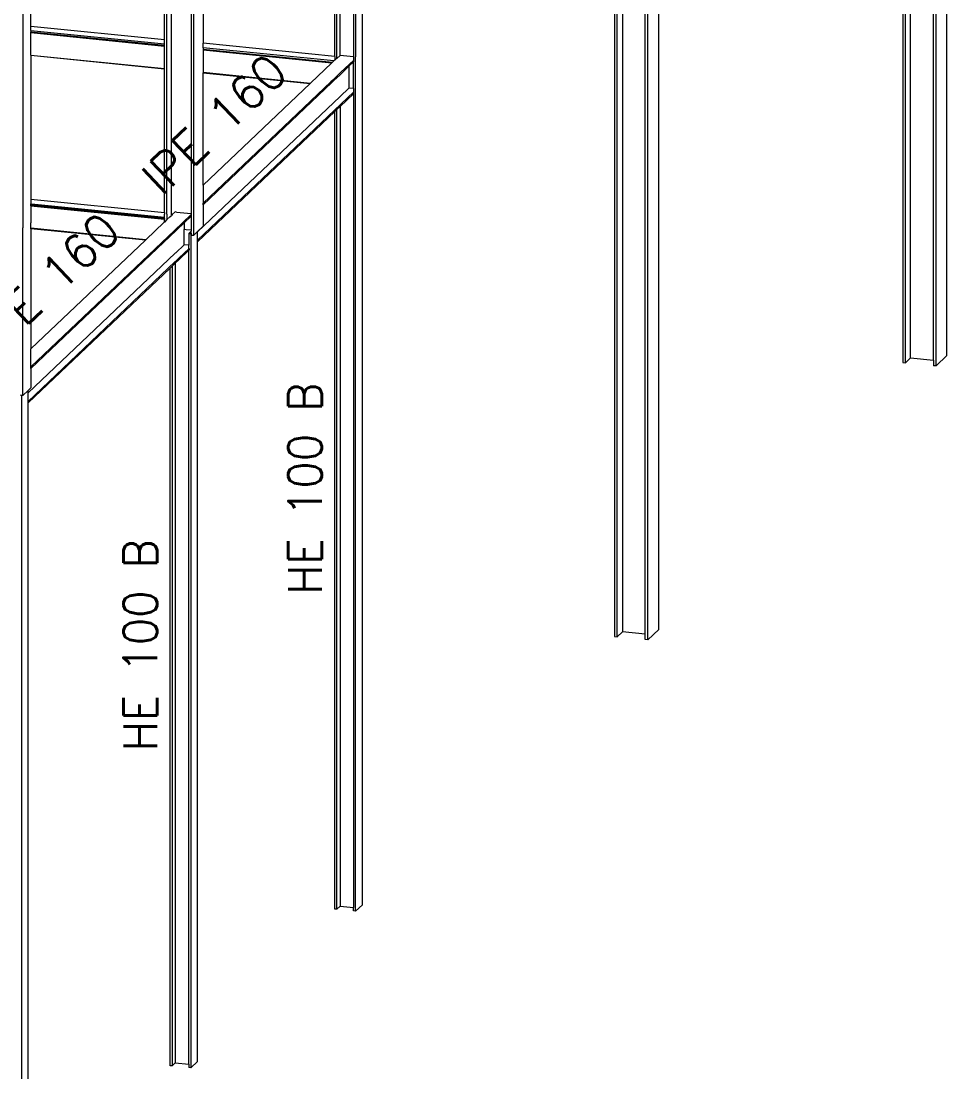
# Model space of a CAD drawing. Header units: millimetres. Extents: x 0 to 42, y 0 to 29.7.
# Drawn here: x 28.009 to 32.23, y 9.917 to 14.71 of the extents above; entities that cross this region are included whole.
import ezdxf
from ezdxf.enums import TextEntityAlignment as Align

# ---------------------------------------------------------------- set-up
doc = ezdxf.new("R2010")
doc.units = ezdxf.units.MM
doc.layers.add('BARRAS_DE_ACERO', color=7, linetype='Continuous', lineweight=9)
doc.layers.add('REFERENCIA_DE_LAS_BARRAS', color=2, linetype='Continuous', lineweight=9)
doc.styles.add('CYPETXT', font='romans__.ttf', dxfattribs={"height": 0.2})

msp = doc.modelspace()

# ---------------------------------------------------------------- linework, layer by layer
at = {"layer": 'BARRAS_DE_ACERO'}
for p, q in [((32.22972, 13.18409), (32.22972, 19.65726)), ((32.18028, 13.13707), (32.18028, 19.61122)), ((30.9164, 11.93505), (30.9164, 18.40822)), ((30.86696, 11.88803), (30.86696, 18.36118)), ((30.75064, 18.25057), (30.75064, 11.9244)), ((29.53437, 17.30806), (29.53437, 14.54625)), ((29.52486, 17.2029), (29.52486, 14.5472)), ((29.43927, 14.54814), (29.43927, 17.12149)), ((29.44878, 14.53957), (29.44878, 17.12932)), ((29.4633, 14.55338), (29.4633, 17.1264)), ((29.56527, 10.68005), (29.56527, 17.12321)), ((28.78489, 16.58726), (28.78489, 13.83178)), ((28.7963, 13.73294), (28.7963, 16.58611)), ((28.83957, 16.55114), (28.83957, 14.60836)), ((28.67457, 13.82938), (28.67457, 16.39422)), ((28.66315, 14.62607), (28.66315, 16.38336)), ((28.01734, 15.85527), (28.01734, 13.89537)), ((28.05442, 14.68719), (28.66315, 14.62607)), ((28.05442, 14.6664), (28.66315, 14.60527)), ((28.05442, 14.6664), (28.05442, 14.66041)), ((28.66315, 14.60527), (28.66315, 14.62607)), ((28.83957, 14.58756), (28.83957, 14.60836)), ((29.43927, 14.54814), (28.83957, 14.60836)), ((29.4353, 14.52775), (28.83957, 14.58756)), ((28.83957, 14.58756), (28.83957, 14.58157)), ((28.83957, 14.58157), (29.4296, 14.52233)), ((28.83957, 14.58157), (28.83957, 14.57832)), ((28.83957, 14.57832), (29.42651, 14.51939)), ((28.83957, 14.57832), (28.83957, 14.47618)), ((28.05442, 14.555), (28.05442, 14.55227)), ((28.05442, 14.55227), (28.05442, 13.89764)), ((28.66315, 14.49115), (28.05442, 14.55227)), ((29.4296, 14.52233), (29.42651, 14.51939)), ((29.43927, 14.54814), (29.43927, 14.53153)), ((29.43927, 14.53153), (29.44782, 14.53966)), ((29.44878, 14.53957), (29.44782, 14.53966)), ((29.4633, 14.55338), (29.44878, 14.53957)), ((29.52486, 14.5472), (29.4633, 14.55338)), ((29.46595, 14.47492), (29.5258, 14.53183)), ((29.52486, 14.5239), (29.50372, 14.50379)), ((29.52486, 14.5472), (29.52486, 14.53193)), ((29.52486, 14.53193), (29.5258, 14.53183)), ((29.52581, 14.53184), (29.5258, 14.53183)), ((29.52582, 14.52481), (29.52581, 14.53184)), ((28.66315, 14.49115), (28.66315, 14.49389)), ((28.66315, 13.83652), (28.66315, 14.49115)), ((28.83957, 14.47618), (29.32936, 14.427)), ((28.83957, 14.47618), (28.83957, 14.47344)), ((29.42651, 14.51939), (29.32936, 14.427)), ((29.46595, 14.47492), (29.44878, 14.45859)), ((29.50372, 14.50379), (29.4633, 14.46534)), ((29.50372, 14.50379), (29.50373, 14.40419)), ((28.83957, 13.96118), (28.83957, 14.47344)), ((28.83957, 14.47344), (29.32675, 14.42452)), ((29.42179, 14.43292), (28.83957, 13.87919)), ((29.42636, 14.4302), (28.83957, 13.87213)), ((29.32936, 14.427), (29.32675, 14.42452)), ((29.4302, 14.44092), (29.42179, 14.43292)), ((29.43692, 14.44025), (29.42636, 14.4302)), ((29.44878, 14.45859), (29.4302, 14.44092)), ((29.44878, 14.45153), (29.43692, 14.44025)), ((29.4633, 14.46534), (29.44878, 14.45153)), ((29.4633, 14.36574), (29.50373, 14.40419)), ((29.52486, 14.40207), (29.50373, 14.40419)), ((29.52486, 14.40207), (29.52486, 14.3868)), ((29.52486, 14.37877), (29.52581, 14.37967)), ((29.52486, 14.37877), (29.52486, 10.66689)), ((29.52581, 14.37967), (29.52581, 14.3867)), ((28.81436, 13.74857), (29.4633, 14.36574)), ((28.81436, 13.70304), (29.43927, 14.29737)), ((29.44878, 14.30641), (29.43927, 14.29737)), ((29.43927, 10.66021), (29.43927, 14.29737)), ((29.4633, 14.32022), (29.4633, 10.67307)), ((28.01734, 13.89537), (28.01734, 13.87457)), ((28.01734, 13.87132), (28.01734, 13.79322)), ((28.05442, 13.89764), (28.66315, 13.83652)), ((28.05442, 13.87684), (28.05442, 13.87685)), ((28.05442, 13.87085), (28.05442, 13.87684)), ((28.05442, 13.87684), (28.05447, 13.87684)), ((28.05442, 13.86762), (28.05442, 13.87085)), ((28.05442, 13.87085), (28.05444, 13.87085)), ((28.05442, 13.8676), (28.05442, 13.86762)), ((28.05442, 13.8676), (28.05442, 13.7895)), ((28.05442, 13.8676), (28.66315, 13.80648)), ((28.06084, 13.8702), (28.05444, 13.87085)), ((28.05447, 13.87684), (28.07247, 13.87503)), ((28.66258, 13.80655), (28.05688, 13.86737)), ((28.66266, 13.80978), (28.06084, 13.8702)), ((28.07247, 13.87503), (28.66281, 13.81575)), ((28.83957, 13.87213), (28.83957, 13.87919)), ((28.83957, 13.87213), (28.83957, 13.77409)), ((28.66266, 13.80978), (28.66315, 13.80973)), ((28.66281, 13.81575), (28.66315, 13.81572)), ((28.66315, 13.83652), (28.66315, 13.82947)), ((28.66315, 13.81942), (28.66315, 13.82947)), ((28.66315, 13.81572), (28.66315, 13.81942)), ((28.66315, 13.80973), (28.66315, 13.81572)), ((28.66315, 13.80648), (28.66315, 13.80649)), ((28.67457, 13.82938), (28.67457, 13.81827)), ((28.67457, 13.80426), (28.68789, 13.81693)), ((28.69846, 13.82698), (28.69512, 13.82381)), ((28.71128, 13.83917), (28.69846, 13.82698)), ((28.78489, 13.82718), (28.70901, 13.75502)), ((28.71837, 13.83846), (28.71128, 13.83917)), ((28.71837, 13.83846), (28.78489, 13.83178)), ((28.78489, 13.83178), (28.78489, 13.82718)), ((28.78489, 13.82718), (28.78489, 13.82013)), ((28.01734, 13.79322), (28.01734, 13.76645)), ((28.01734, 13.00211), (28.01734, 13.76645)), ((28.05442, 13.76546), (28.05442, 13.7895)), ((28.57845, 13.71284), (28.05442, 13.76546)), ((28.05442, 13.76273), (28.05442, 13.76546)), ((28.66237, 13.79265), (28.57845, 13.71284)), ((28.6793, 13.72676), (28.70901, 13.75502)), ((28.686, 13.72609), (28.75266, 13.78948)), ((28.76125, 13.75807), (28.75281, 13.75891)), ((28.75281, 13.69003), (28.75281, 13.75891)), ((28.78489, 13.75569), (28.76125, 13.75807)), ((28.05442, 13.13246), (28.6793, 13.72676)), ((28.57845, 13.71284), (28.57584, 13.71036)), ((28.66052, 13.70186), (28.686, 13.72609)), ((28.77395, 13.74169), (28.77395, 13.68791)), ((28.77395, 13.74169), (28.78346, 13.74073)), ((28.78346, 13.74073), (28.78489, 13.74209)), ((28.78489, 13.74209), (28.78489, 13.75209)), ((28.78489, 13.74209), (28.78489, 13.73409)), ((28.78489, 13.73409), (28.7963, 13.73294)), ((28.81436, 13.75012), (28.7963, 13.73294)), ((28.81436, 13.71007), (28.81436, 13.74857)), ((28.81436, 13.70304), (28.81436, 13.71007)), ((28.05442, 13.12541), (28.66052, 13.70186)), ((28.75281, 13.69003), (28.71424, 13.65334)), ((28.77395, 13.66462), (28.72877, 13.62165)), ((28.77395, 13.68791), (28.75281, 13.69003)), ((28.77395, 13.67264), (28.77395, 13.68791)), ((28.77395, 13.66462), (28.7749, 13.66552)), ((28.77395, 9.95273), (28.77395, 13.66462)), ((28.7749, 13.67254), (28.7749, 13.66552)), ((28.81436, 9.96589), (28.81436, 13.70304)), ((28.71239, 13.65158), (28.04182, 13.01384)), ((28.04182, 12.97534), (28.71239, 13.6131)), ((28.71424, 13.65334), (28.71239, 13.65158)), ((28.71239, 13.60607), (28.72877, 13.62165)), ((28.71239, 13.6131), (28.71424, 13.61486)), ((28.71424, 13.61486), (28.72653, 13.62654)), ((28.72877, 13.62867), (28.72653, 13.62654)), ((28.04182, 12.96831), (28.68836, 13.58322)), ((28.68836, 9.94605), (28.68836, 13.58322)), ((28.71239, 13.60607), (28.69787, 13.59226)), ((28.05442, 13.13246), (28.05442, 13.21446)), ((32.18028, 13.13707), (32.22972, 13.18409)), ((28.05442, 13.12541), (28.05442, 13.13246)), ((32.04047, 13.15111), (32.06396, 13.17344)), ((32.06396, 13.17344), (32.16792, 13.16301)), ((32.16792, 13.16301), (32.16792, 13.13831)), ((32.18028, 13.13707), (32.16792, 13.13831)), ((28.05442, 13.12541), (28.05442, 13.03737)), ((28.05442, 13.03737), (28.04182, 13.02539)), ((28.01092, 13.00275), (28.00688, 13.00316)), ((28.01092, 13.00275), (28.01092, 9.20177)), ((28.01593, 13.00225), (28.01092, 13.00275)), ((28.01734, 13.00211), (28.01593, 13.00225)), ((30.86696, 11.88803), (30.9164, 11.93505)), ((30.75064, 11.9244), (30.72715, 11.90206)), ((30.85459, 11.91396), (30.75064, 11.9244)), ((30.85459, 11.88927), (30.85459, 11.91396)), ((30.86696, 11.88803), (30.85459, 11.88927)), ((29.44878, 10.65926), (29.43927, 10.66021)), ((28.69787, 9.9451), (28.68836, 9.94605)), ((28.71239, 9.95891), (28.77395, 9.95273)), ((28.77395, 9.95273), (28.77395, 9.93746)), ((28.78346, 9.9365), (28.77395, 9.93746))]:
    msp.add_line(p, q, dxfattribs=at)
for points in [[(32.16792, 13.16301), (32.16792, 19.59848), (32.06396, 19.49961)], [(32.04047, 13.15111), (32.04047, 19.47727), (32.02811, 19.46551)], [(32.02811, 19.46551), (32.02811, 13.15235), (32.04047, 13.15111)], [(32.06396, 13.17344), (32.06396, 19.49961), (32.04047, 19.47727)], [(30.85459, 11.91396), (30.85459, 18.34943), (30.75064, 18.25057)], [(30.72715, 11.90206), (30.72715, 18.22823), (30.71479, 18.21647)], [(30.71479, 18.21647), (30.71479, 11.9033), (30.72715, 11.90206)], [(28.68789, 13.81693), (28.69512, 13.82381), (28.69512, 13.82732), (28.69512, 16.39481)], [(28.05442, 14.6664), (28.05442, 14.68719), (28.05442, 15.80443)], [(28.05442, 14.555), (28.05442, 14.65716), (28.05442, 14.66041)], [(28.05442, 14.66041), (28.66315, 14.59928), (28.66315, 14.60527)], [(28.05442, 14.65716), (28.66315, 14.59603), (28.66315, 14.59928)], [(28.05442, 14.555), (28.66315, 14.49389), (28.66315, 14.59603)], [(29.43927, 14.53153), (29.4353, 14.52775), (29.4296, 14.52233)], [(29.52486, 14.40207), (29.52486, 14.5239), (29.52582, 14.52481)], [(29.56527, 10.68005), (29.53437, 10.65066), (29.53437, 14.54625)], [(28.81436, 13.71007), (29.52581, 14.3867), (29.52486, 14.3868)], [(29.32675, 14.42452), (28.83957, 13.96118), (28.83957, 13.87919)], [(29.44878, 10.65926), (29.44878, 14.30641), (29.4633, 14.32022), (29.52486, 14.37877)], [(28.01734, 13.87457), (28.01734, 13.87134), (28.01734, 13.87132)], [(28.05442, 13.89764), (28.05442, 13.89165), (28.05442, 13.88054)], [(28.05442, 13.88054), (28.05442, 13.87685), (28.05447, 13.87684)], [(28.05442, 13.86762), (28.05457, 13.8676), (28.05688, 13.86737)], [(28.66237, 13.79265), (28.66315, 13.7934), (28.66315, 13.80648)], [(28.66315, 13.80973), (28.66315, 13.80649), (28.66258, 13.80655)], [(28.67457, 13.81827), (28.67457, 13.80426), (28.66315, 13.7934)], [(28.78489, 13.82013), (28.75266, 13.78948), (28.75266, 13.75893), (28.75281, 13.75891)], [(28.78489, 13.82013), (28.78489, 13.75586), (28.78489, 13.75569)], [(28.78489, 13.75569), (28.78489, 13.75209), (28.77395, 13.74169)], [(28.83957, 13.77409), (28.81436, 13.75012), (28.81436, 13.74857)], [(28.78346, 13.74073), (28.78346, 9.9365), (28.81436, 9.96589)], [(28.72877, 13.62867), (28.7749, 13.67254), (28.77395, 13.67264)], [(28.68836, 13.58322), (28.69787, 13.59226), (28.69787, 9.9451)], [(28.71239, 13.60607), (28.71239, 9.95891), (28.69787, 9.9451)], [(28.04182, 13.01384), (28.04182, 13.02539), (28.01734, 13.00211)], [(28.04182, 9.23116), (28.04182, 12.96831), (28.04182, 12.97534), (28.04182, 13.01384)], [(29.44878, 10.65926), (29.4633, 10.67307), (29.52486, 10.66689)], [(29.53437, 10.65066), (29.52486, 10.65162), (29.52486, 10.66689)]]:
    msp.add_lwpolyline(points, dxfattribs=at)
msp.add_lwpolyline([(28.05442, 13.21446), (28.57584, 13.71036), (28.05442, 13.76273), (28.05442, 13.21446)], close=True, dxfattribs=at)

# ---------------------------------------------------------------- texts
at = {"layer": 'REFERENCIA_DE_LAS_BARRAS', "style": 'CYPETXT'}
for s, rotation, width, p, p2 in [('IPE 160', 43.60023, 0.844169, (28.65083, 13.90684), (29.23415, 14.46233)), ('IPE 160', 43.60023, 0.844169, (27.88911, 13.1824), (28.47243, 13.73789)), ('HE 100 B', 90, 0.776302, (29.38055, 12.09327), (29.38055, 13.06077)), ('HE 100 B', 90, 0.776302, (28.62964, 11.37911), (28.62964, 12.34661))]:
    msp.add_text(s, height=0.153333, rotation=rotation, dxfattribs=dict(at, width=width)).set_placement(p, p2, align=Align.FIT)

doc.saveas('drawing.dxf')
